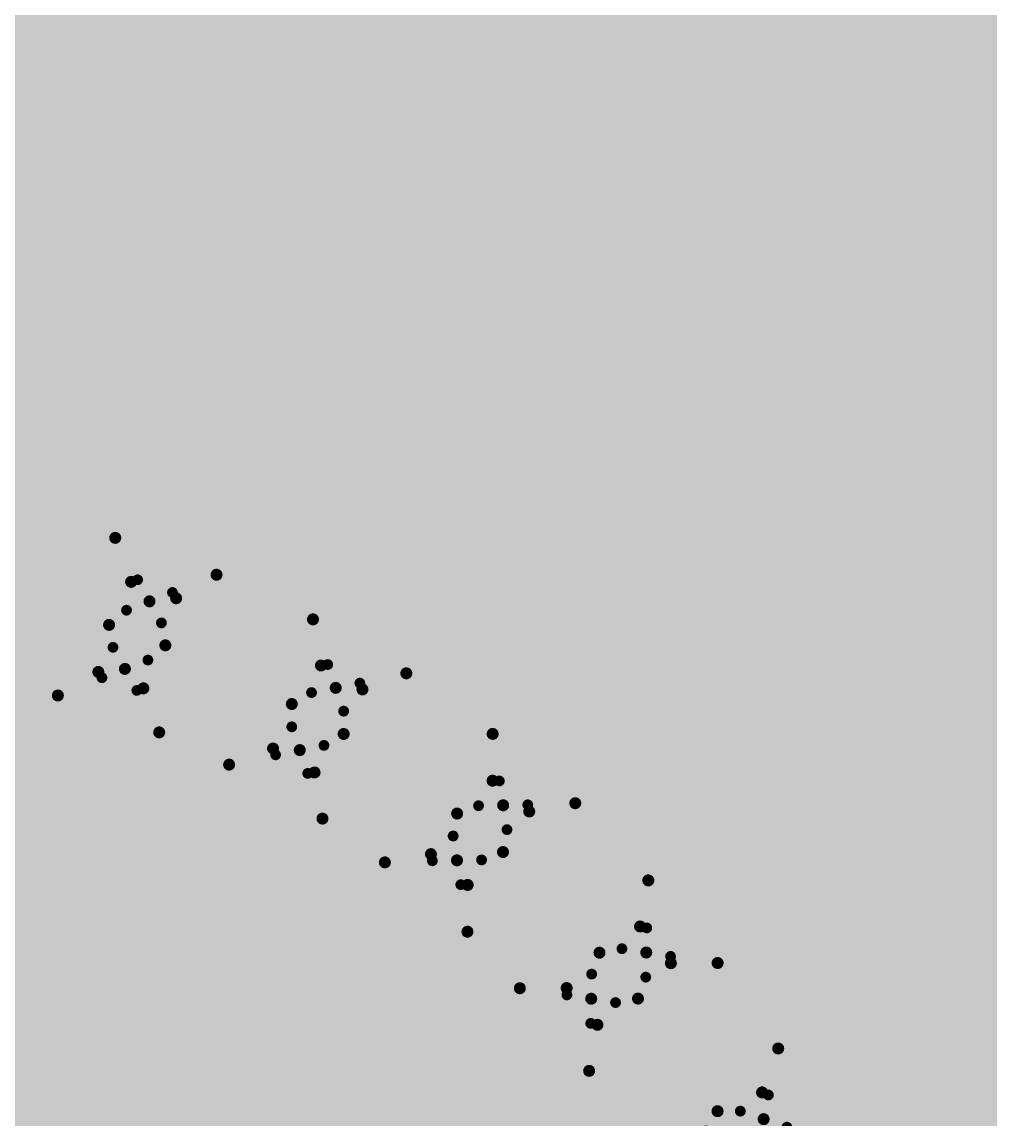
# Model space of a CAD drawing. Header units: millimetres. Extents: x 169 to 355, y 129 to 253.
# Drawn here: x 313.909 to 317.95, y 159.68 to 164.259 of the extents above; entities that cross this region are included whole.
import ezdxf

# ---------------------------------------------------------------- set-up
doc = ezdxf.new("R2010")
doc.units = ezdxf.units.MM
for name, color, linetype in [('BottomLayer', 5, 'Continuous'), ('BottomOverlay', 54, 'Continuous'), ('BottomPaste', 16, 'Continuous'), ('BottomSolder', 6, 'Continuous'), ('Mechanical1', 6, 'Continuous'), ('Mechanical15', 56, 'Continuous'), ('TopOverlay', 2, 'Continuous')]:
    doc.layers.add(name, color=color, linetype=linetype)

# ---------------------------------------------------------------- blocks, each defined once
blk = doc.blocks.new('R0402_NOSILK_B_980')
at = {"layer": 'BottomLayer'}
for points in [[(-0.25, -0.3), (-0.25, 0.3), (-0.75, -0.3), (-0.75, 0.3)], [(0.75, -0.3), (0.75, 0.3), (0.25, -0.3), (0.25, 0.3)]]:
    blk.add_solid(points, dxfattribs=at)
at = {"layer": 'BottomPaste'}
for points in [[(-0.25, -0.3), (-0.25, 0.3), (-0.75, -0.3), (-0.75, 0.3)], [(0.75, -0.3), (0.75, 0.3), (0.25, -0.3), (0.25, 0.3)]]:
    blk.add_solid(points, dxfattribs=at)
at = {"layer": 'BottomSolder'}
for points in [[(-0.1484, -0.4016), (-0.1484, 0.4016), (-0.8516, -0.4016), (-0.8516, 0.4016)], [(0.8516, -0.4016), (0.8516, 0.4016), (0.1484, -0.4016), (0.1484, 0.4016)]]:
    blk.add_solid(points, dxfattribs=at)
at = {"layer": 'Mechanical1', "const_width": 0.1}
for points in [[(-0.52, 0.2999), (-0.52, -0.3001)], [(-0.52, 0.2999), (0.5201, 0.2999)], [(0.5201, 0.2999), (0.5201, -0.3001)], [(-0.52, -0.3001), (0.5201, -0.3001)]]:
    blk.add_lwpolyline(points, dxfattribs=at)
at = {"layer": 'Mechanical1', "const_width": 0.05}
for points in [[(-0.545, 0.2999, 1), (-0.495, 0.2999, 1)], [(-0.545, 0.2999, 1), (-0.495, 0.2999, 1)], [(0.4951, 0.2999, 1), (0.5451, 0.2999, 1)], [(0.4951, 0.2999, 1), (0.5451, 0.2999, 1)], [(-0.545, -0.3001, 1), (-0.495, -0.3001, 1)], [(-0.545, -0.3001, 1), (-0.495, -0.3001, 1)], [(0.4951, -0.3001, 1), (0.5451, -0.3001, 1)], [(0.4951, -0.3001, 1), (0.5451, -0.3001, 1)]]:
    blk.add_lwpolyline(points, format="xyb", close=True, dxfattribs=at)
at = {"layer": 'Mechanical15', "const_width": 0.1}
for points in [[(-0.975, 0.525), (-0.975, -0.525)], [(-0.975, 0.525), (0.975, 0.525)], [(0.975, 0.525), (0.975, -0.525)], [(0, 0.125), (0, -0.125)], [(-0.125, 0), (0.125, 0)], [(-0.975, -0.525), (0.975, -0.525)]]:
    blk.add_lwpolyline(points, dxfattribs=at)
at = {"layer": 'Mechanical15', "const_width": 0.05}
for points in [[(-1, 0.525, 1), (-0.95, 0.525, 1)], [(-1, 0.525, 1), (-0.95, 0.525, 1)], [(0.95, 0.525, 1), (1, 0.525, 1)], [(0.95, 0.525, 1), (1, 0.525, 1)], [(-0.025, 0.125, 1), (0.025, 0.125, 1)], [(-0.15, 0, 1), (-0.1, 0, 1)], [(0.1, 0, 1), (0.15, 0, 1)], [(-0.025, -0.125, 1), (0.025, -0.125, 1)], [(-1, -0.525, 1), (-0.95, -0.525, 1)], [(-1, -0.525, 1), (-0.95, -0.525, 1)], [(0.95, -0.525, 1), (1, -0.525, 1)], [(0.95, -0.525, 1), (1, -0.525, 1)]]:
    blk.add_lwpolyline(points, format="xyb", close=True, dxfattribs=at)
blk = doc.blocks.new('R0402_NOSILK_B_988')
at = {"layer": 'BottomLayer'}
for points in [[(-0.25, -0.3), (-0.25, 0.3), (-0.75, -0.3), (-0.75, 0.3)], [(0.75, -0.3), (0.75, 0.3), (0.25, -0.3), (0.25, 0.3)]]:
    blk.add_solid(points, dxfattribs=at)
at = {"layer": 'BottomPaste'}
for points in [[(-0.25, -0.3), (-0.25, 0.3), (-0.75, -0.3), (-0.75, 0.3)], [(0.75, -0.3), (0.75, 0.3), (0.25, -0.3), (0.25, 0.3)]]:
    blk.add_solid(points, dxfattribs=at)
at = {"layer": 'BottomSolder'}
for points in [[(-0.1484, -0.4016), (-0.1484, 0.4016), (-0.8516, -0.4016), (-0.8516, 0.4016)], [(0.8516, -0.4016), (0.8516, 0.4016), (0.1484, -0.4016), (0.1484, 0.4016)]]:
    blk.add_solid(points, dxfattribs=at)
at = {"layer": 'Mechanical1', "const_width": 0.1}
for points in [[(-0.52, 0.2999), (-0.52, -0.3001)], [(-0.52, 0.2999), (0.5201, 0.2999)], [(0.5201, 0.2999), (0.5201, -0.3001)], [(-0.52, -0.3001), (0.5201, -0.3001)]]:
    blk.add_lwpolyline(points, dxfattribs=at)
at = {"layer": 'Mechanical1', "const_width": 0.05}
for points in [[(-0.545, 0.2999, 1), (-0.495, 0.2999, 1)], [(-0.545, 0.2999, 1), (-0.495, 0.2999, 1)], [(0.4951, 0.2999, 1), (0.5451, 0.2999, 1)], [(0.4951, 0.2999, 1), (0.5451, 0.2999, 1)], [(-0.545, -0.3001, 1), (-0.495, -0.3001, 1)], [(-0.545, -0.3001, 1), (-0.495, -0.3001, 1)], [(0.4951, -0.3001, 1), (0.5451, -0.3001, 1)], [(0.4951, -0.3001, 1), (0.5451, -0.3001, 1)]]:
    blk.add_lwpolyline(points, format="xyb", close=True, dxfattribs=at)
at = {"layer": 'Mechanical15', "const_width": 0.1}
for points in [[(-0.975, 0.525), (-0.975, -0.525)], [(-0.975, 0.525), (0.975, 0.525)], [(0.975, 0.525), (0.975, -0.525)], [(0, 0.125), (0, -0.125)], [(-0.125, 0), (0.125, 0)], [(-0.975, -0.525), (0.975, -0.525)]]:
    blk.add_lwpolyline(points, dxfattribs=at)
at = {"layer": 'Mechanical15', "const_width": 0.05}
for points in [[(-1, 0.525, 1), (-0.95, 0.525, 1)], [(-1, 0.525, 1), (-0.95, 0.525, 1)], [(0.95, 0.525, 1), (1, 0.525, 1)], [(0.95, 0.525, 1), (1, 0.525, 1)], [(-0.025, 0.125, 1), (0.025, 0.125, 1)], [(-0.15, 0, 1), (-0.1, 0, 1)], [(0.1, 0, 1), (0.15, 0, 1)], [(-0.025, -0.125, 1), (0.025, -0.125, 1)], [(-1, -0.525, 1), (-0.95, -0.525, 1)], [(-1, -0.525, 1), (-0.95, -0.525, 1)], [(0.95, -0.525, 1), (1, -0.525, 1)], [(0.95, -0.525, 1), (1, -0.525, 1)]]:
    blk.add_lwpolyline(points, format="xyb", close=True, dxfattribs=at)
blk = doc.blocks.new('R0201________B_1007')
at = {"layer": 'BottomLayer'}
for points in [[(-0.075, -0.15), (-0.075, 0.15), (-0.375, -0.15), (-0.375, 0.15)], [(0.375, -0.15), (0.375, 0.15), (0.075, -0.15), (0.075, 0.15)]]:
    blk.add_solid(points, dxfattribs=at)
at = {"layer": 'BottomPaste'}
for points in [[(-0.075, -0.15), (-0.075, 0.15), (-0.375, -0.15), (-0.375, 0.15)], [(0.375, -0.15), (0.375, 0.15), (0.075, -0.15), (0.075, 0.15)]]:
    blk.add_solid(points, dxfattribs=at)
at = {"layer": 'BottomSolder'}
for points in [[(0.0266, -0.2516), (0.0266, 0.2516), (-0.4766, -0.2516), (-0.4766, 0.2516)], [(0.4766, -0.2516), (0.4766, 0.2516), (-0.0266, -0.2516), (-0.0266, 0.2516)]]:
    blk.add_solid(points, dxfattribs=at)
at = {"layer": 'Mechanical1', "const_width": 0.1}
for points in [[(-0.2999, 0.1499), (-0.2999, -0.15)], [(-0.2999, 0.1499), (0.3001, 0.1499)], [(0.3001, 0.1499), (0.3001, -0.15)], [(-0.2999, -0.15), (0.3001, -0.15)]]:
    blk.add_lwpolyline(points, dxfattribs=at)
at = {"layer": 'Mechanical1', "const_width": 0.05}
for points in [[(-0.3249, 0.1499, 1), (-0.2749, 0.1499, 1)], [(-0.3249, 0.1499, 1), (-0.2749, 0.1499, 1)], [(0.2751, 0.1499, 1), (0.3251, 0.1499, 1)], [(0.2751, 0.1499, 1), (0.3251, 0.1499, 1)], [(-0.3249, -0.15, 1), (-0.2749, -0.15, 1)], [(-0.3249, -0.15, 1), (-0.2749, -0.15, 1)], [(0.2751, -0.15, 1), (0.3251, -0.15, 1)], [(0.2751, -0.15, 1), (0.3251, -0.15, 1)]]:
    blk.add_lwpolyline(points, format="xyb", close=True, dxfattribs=at)
at = {"layer": 'Mechanical15', "const_width": 0.1}
for points in [[(-0.625, 0.4), (-0.625, -0.4)], [(-0.625, 0.4), (0.625, 0.4)], [(0.625, 0.4), (0.625, -0.4)], [(0, 0.15), (0, -0.15)], [(-0.15, 0), (0.15, 0)], [(-0.625, -0.4), (0.625, -0.4)]]:
    blk.add_lwpolyline(points, dxfattribs=at)
at = {"layer": 'Mechanical15', "const_width": 0.05}
for points in [[(-0.65, 0.4, 1), (-0.6, 0.4, 1)], [(-0.65, 0.4, 1), (-0.6, 0.4, 1)], [(0.6, 0.4, 1), (0.65, 0.4, 1)], [(0.6, 0.4, 1), (0.65, 0.4, 1)], [(-0.025, 0.15, 1), (0.025, 0.15, 1)], [(-0.175, 0, 1), (-0.125, 0, 1)], [(0.125, 0, 1), (0.175, 0, 1)], [(-0.025, -0.15, 1), (0.025, -0.15, 1)], [(-0.65, -0.4, 1), (-0.6, -0.4, 1)], [(-0.65, -0.4, 1), (-0.6, -0.4, 1)], [(0.6, -0.4, 1), (0.65, -0.4, 1)], [(0.6, -0.4, 1), (0.65, -0.4, 1)]]:
    blk.add_lwpolyline(points, format="xyb", close=True, dxfattribs=at)
blk = doc.blocks.new('R0201________B_1008')
at = {"layer": 'BottomLayer'}
for points in [[(-0.075, -0.15), (-0.075, 0.15), (-0.375, -0.15), (-0.375, 0.15)], [(0.375, -0.15), (0.375, 0.15), (0.075, -0.15), (0.075, 0.15)]]:
    blk.add_solid(points, dxfattribs=at)
at = {"layer": 'BottomPaste'}
for points in [[(-0.075, -0.15), (-0.075, 0.15), (-0.375, -0.15), (-0.375, 0.15)], [(0.375, -0.15), (0.375, 0.15), (0.075, -0.15), (0.075, 0.15)]]:
    blk.add_solid(points, dxfattribs=at)
at = {"layer": 'BottomSolder'}
for points in [[(0.0266, -0.2516), (0.0266, 0.2516), (-0.4766, -0.2516), (-0.4766, 0.2516)], [(0.4766, -0.2516), (0.4766, 0.2516), (-0.0266, -0.2516), (-0.0266, 0.2516)]]:
    blk.add_solid(points, dxfattribs=at)
at = {"layer": 'Mechanical1', "const_width": 0.1}
for points in [[(-0.2999, 0.1499), (-0.2999, -0.15)], [(-0.2999, 0.1499), (0.3001, 0.1499)], [(0.3001, 0.1499), (0.3001, -0.15)], [(-0.2999, -0.15), (0.3001, -0.15)]]:
    blk.add_lwpolyline(points, dxfattribs=at)
at = {"layer": 'Mechanical1', "const_width": 0.05}
for points in [[(-0.3249, 0.1499, 1), (-0.2749, 0.1499, 1)], [(-0.3249, 0.1499, 1), (-0.2749, 0.1499, 1)], [(0.2751, 0.1499, 1), (0.3251, 0.1499, 1)], [(0.2751, 0.1499, 1), (0.3251, 0.1499, 1)], [(-0.3249, -0.15, 1), (-0.2749, -0.15, 1)], [(-0.3249, -0.15, 1), (-0.2749, -0.15, 1)], [(0.2751, -0.15, 1), (0.3251, -0.15, 1)], [(0.2751, -0.15, 1), (0.3251, -0.15, 1)]]:
    blk.add_lwpolyline(points, format="xyb", close=True, dxfattribs=at)
at = {"layer": 'Mechanical15', "const_width": 0.1}
for points in [[(-0.625, 0.4), (-0.625, -0.4)], [(-0.625, 0.4), (0.625, 0.4)], [(0.625, 0.4), (0.625, -0.4)], [(0, 0.15), (0, -0.15)], [(-0.15, 0), (0.15, 0)], [(-0.625, -0.4), (0.625, -0.4)]]:
    blk.add_lwpolyline(points, dxfattribs=at)
at = {"layer": 'Mechanical15', "const_width": 0.05}
for points in [[(-0.65, 0.4, 1), (-0.6, 0.4, 1)], [(-0.65, 0.4, 1), (-0.6, 0.4, 1)], [(0.6, 0.4, 1), (0.65, 0.4, 1)], [(0.6, 0.4, 1), (0.65, 0.4, 1)], [(-0.025, 0.15, 1), (0.025, 0.15, 1)], [(-0.175, 0, 1), (-0.125, 0, 1)], [(0.125, 0, 1), (0.175, 0, 1)], [(-0.025, -0.15, 1), (0.025, -0.15, 1)], [(-0.65, -0.4, 1), (-0.6, -0.4, 1)], [(-0.65, -0.4, 1), (-0.6, -0.4, 1)], [(0.6, -0.4, 1), (0.65, -0.4, 1)], [(0.6, -0.4, 1), (0.65, -0.4, 1)]]:
    blk.add_lwpolyline(points, format="xyb", close=True, dxfattribs=at)
blk = doc.blocks.new('R0201________B_1009')
at = {"layer": 'BottomLayer'}
for points in [[(-0.075, -0.15), (-0.075, 0.15), (-0.375, -0.15), (-0.375, 0.15)], [(0.375, -0.15), (0.375, 0.15), (0.075, -0.15), (0.075, 0.15)]]:
    blk.add_solid(points, dxfattribs=at)
at = {"layer": 'BottomPaste'}
for points in [[(-0.075, -0.15), (-0.075, 0.15), (-0.375, -0.15), (-0.375, 0.15)], [(0.375, -0.15), (0.375, 0.15), (0.075, -0.15), (0.075, 0.15)]]:
    blk.add_solid(points, dxfattribs=at)
at = {"layer": 'BottomSolder'}
for points in [[(0.0266, -0.2516), (0.0266, 0.2516), (-0.4766, -0.2516), (-0.4766, 0.2516)], [(0.4766, -0.2516), (0.4766, 0.2516), (-0.0266, -0.2516), (-0.0266, 0.2516)]]:
    blk.add_solid(points, dxfattribs=at)
at = {"layer": 'Mechanical1', "const_width": 0.1}
for points in [[(-0.2999, 0.1499), (-0.2999, -0.15)], [(-0.2999, 0.1499), (0.3001, 0.1499)], [(0.3001, 0.1499), (0.3001, -0.15)], [(-0.2999, -0.15), (0.3001, -0.15)]]:
    blk.add_lwpolyline(points, dxfattribs=at)
at = {"layer": 'Mechanical1', "const_width": 0.05}
for points in [[(-0.3249, 0.1499, 1), (-0.2749, 0.1499, 1)], [(-0.3249, 0.1499, 1), (-0.2749, 0.1499, 1)], [(0.2751, 0.1499, 1), (0.3251, 0.1499, 1)], [(0.2751, 0.1499, 1), (0.3251, 0.1499, 1)], [(-0.3249, -0.15, 1), (-0.2749, -0.15, 1)], [(-0.3249, -0.15, 1), (-0.2749, -0.15, 1)], [(0.2751, -0.15, 1), (0.3251, -0.15, 1)], [(0.2751, -0.15, 1), (0.3251, -0.15, 1)]]:
    blk.add_lwpolyline(points, format="xyb", close=True, dxfattribs=at)
at = {"layer": 'Mechanical15', "const_width": 0.1}
for points in [[(-0.625, 0.4), (-0.625, -0.4)], [(-0.625, 0.4), (0.625, 0.4)], [(0.625, 0.4), (0.625, -0.4)], [(0, 0.15), (0, -0.15)], [(-0.15, 0), (0.15, 0)], [(-0.625, -0.4), (0.625, -0.4)]]:
    blk.add_lwpolyline(points, dxfattribs=at)
at = {"layer": 'Mechanical15', "const_width": 0.05}
for points in [[(-0.65, 0.4, 1), (-0.6, 0.4, 1)], [(-0.65, 0.4, 1), (-0.6, 0.4, 1)], [(0.6, 0.4, 1), (0.65, 0.4, 1)], [(0.6, 0.4, 1), (0.65, 0.4, 1)], [(-0.025, 0.15, 1), (0.025, 0.15, 1)], [(-0.175, 0, 1), (-0.125, 0, 1)], [(0.125, 0, 1), (0.175, 0, 1)], [(-0.025, -0.15, 1), (0.025, -0.15, 1)], [(-0.65, -0.4, 1), (-0.6, -0.4, 1)], [(-0.65, -0.4, 1), (-0.6, -0.4, 1)], [(0.6, -0.4, 1), (0.65, -0.4, 1)], [(0.6, -0.4, 1), (0.65, -0.4, 1)]]:
    blk.add_lwpolyline(points, format="xyb", close=True, dxfattribs=at)
blk = doc.blocks.new('R0201________B_1016')
at = {"layer": 'BottomLayer'}
for points in [[(-0.075, -0.15), (-0.075, 0.15), (-0.375, -0.15), (-0.375, 0.15)], [(0.375, -0.15), (0.375, 0.15), (0.075, -0.15), (0.075, 0.15)]]:
    blk.add_solid(points, dxfattribs=at)
at = {"layer": 'BottomPaste'}
for points in [[(-0.075, -0.15), (-0.075, 0.15), (-0.375, -0.15), (-0.375, 0.15)], [(0.375, -0.15), (0.375, 0.15), (0.075, -0.15), (0.075, 0.15)]]:
    blk.add_solid(points, dxfattribs=at)
at = {"layer": 'BottomSolder'}
for points in [[(0.0266, -0.2516), (0.0266, 0.2516), (-0.4766, -0.2516), (-0.4766, 0.2516)], [(0.4766, -0.2516), (0.4766, 0.2516), (-0.0266, -0.2516), (-0.0266, 0.2516)]]:
    blk.add_solid(points, dxfattribs=at)
at = {"layer": 'Mechanical1', "const_width": 0.1}
for points in [[(-0.2999, 0.1499), (-0.2999, -0.15)], [(-0.2999, 0.1499), (0.3001, 0.1499)], [(0.3001, 0.1499), (0.3001, -0.15)], [(-0.2999, -0.15), (0.3001, -0.15)]]:
    blk.add_lwpolyline(points, dxfattribs=at)
at = {"layer": 'Mechanical1', "const_width": 0.05}
for points in [[(-0.3249, 0.1499, 1), (-0.2749, 0.1499, 1)], [(-0.3249, 0.1499, 1), (-0.2749, 0.1499, 1)], [(0.2751, 0.1499, 1), (0.3251, 0.1499, 1)], [(0.2751, 0.1499, 1), (0.3251, 0.1499, 1)], [(-0.3249, -0.15, 1), (-0.2749, -0.15, 1)], [(-0.3249, -0.15, 1), (-0.2749, -0.15, 1)], [(0.2751, -0.15, 1), (0.3251, -0.15, 1)], [(0.2751, -0.15, 1), (0.3251, -0.15, 1)]]:
    blk.add_lwpolyline(points, format="xyb", close=True, dxfattribs=at)
at = {"layer": 'Mechanical15', "const_width": 0.1}
for points in [[(-0.625, 0.4), (-0.625, -0.4)], [(-0.625, 0.4), (0.625, 0.4)], [(0.625, 0.4), (0.625, -0.4)], [(0, 0.15), (0, -0.15)], [(-0.15, 0), (0.15, 0)], [(-0.625, -0.4), (0.625, -0.4)]]:
    blk.add_lwpolyline(points, dxfattribs=at)
at = {"layer": 'Mechanical15', "const_width": 0.05}
for points in [[(-0.65, 0.4, 1), (-0.6, 0.4, 1)], [(-0.65, 0.4, 1), (-0.6, 0.4, 1)], [(0.6, 0.4, 1), (0.65, 0.4, 1)], [(0.6, 0.4, 1), (0.65, 0.4, 1)], [(-0.025, 0.15, 1), (0.025, 0.15, 1)], [(-0.175, 0, 1), (-0.125, 0, 1)], [(0.125, 0, 1), (0.175, 0, 1)], [(-0.025, -0.15, 1), (0.025, -0.15, 1)], [(-0.65, -0.4, 1), (-0.6, -0.4, 1)], [(-0.65, -0.4, 1), (-0.6, -0.4, 1)], [(0.6, -0.4, 1), (0.65, -0.4, 1)], [(0.6, -0.4, 1), (0.65, -0.4, 1)]]:
    blk.add_lwpolyline(points, format="xyb", close=True, dxfattribs=at)
blk = doc.blocks.new('R0201________B_1031')
at = {"layer": 'BottomLayer'}
for points in [[(-0.075, -0.15), (-0.075, 0.15), (-0.375, -0.15), (-0.375, 0.15)], [(0.375, -0.15), (0.375, 0.15), (0.075, -0.15), (0.075, 0.15)]]:
    blk.add_solid(points, dxfattribs=at)
at = {"layer": 'BottomPaste'}
for points in [[(-0.075, -0.15), (-0.075, 0.15), (-0.375, -0.15), (-0.375, 0.15)], [(0.375, -0.15), (0.375, 0.15), (0.075, -0.15), (0.075, 0.15)]]:
    blk.add_solid(points, dxfattribs=at)
at = {"layer": 'BottomSolder'}
for points in [[(0.0266, -0.2516), (0.0266, 0.2516), (-0.4766, -0.2516), (-0.4766, 0.2516)], [(0.4766, -0.2516), (0.4766, 0.2516), (-0.0266, -0.2516), (-0.0266, 0.2516)]]:
    blk.add_solid(points, dxfattribs=at)
at = {"layer": 'Mechanical1', "const_width": 0.1}
for points in [[(-0.2999, 0.1499), (-0.2999, -0.15)], [(-0.2999, 0.1499), (0.3001, 0.1499)], [(0.3001, 0.1499), (0.3001, -0.15)], [(-0.2999, -0.15), (0.3001, -0.15)]]:
    blk.add_lwpolyline(points, dxfattribs=at)
at = {"layer": 'Mechanical1', "const_width": 0.05}
for points in [[(-0.3249, 0.1499, 1), (-0.2749, 0.1499, 1)], [(-0.3249, 0.1499, 1), (-0.2749, 0.1499, 1)], [(0.2751, 0.1499, 1), (0.3251, 0.1499, 1)], [(0.2751, 0.1499, 1), (0.3251, 0.1499, 1)], [(-0.3249, -0.15, 1), (-0.2749, -0.15, 1)], [(-0.3249, -0.15, 1), (-0.2749, -0.15, 1)], [(0.2751, -0.15, 1), (0.3251, -0.15, 1)], [(0.2751, -0.15, 1), (0.3251, -0.15, 1)]]:
    blk.add_lwpolyline(points, format="xyb", close=True, dxfattribs=at)
at = {"layer": 'Mechanical15', "const_width": 0.1}
for points in [[(-0.625, 0.4), (-0.625, -0.4)], [(-0.625, 0.4), (0.625, 0.4)], [(0.625, 0.4), (0.625, -0.4)], [(0, 0.15), (0, -0.15)], [(-0.15, 0), (0.15, 0)], [(-0.625, -0.4), (0.625, -0.4)]]:
    blk.add_lwpolyline(points, dxfattribs=at)
at = {"layer": 'Mechanical15', "const_width": 0.05}
for points in [[(-0.65, 0.4, 1), (-0.6, 0.4, 1)], [(-0.65, 0.4, 1), (-0.6, 0.4, 1)], [(0.6, 0.4, 1), (0.65, 0.4, 1)], [(0.6, 0.4, 1), (0.65, 0.4, 1)], [(-0.025, 0.15, 1), (0.025, 0.15, 1)], [(-0.175, 0, 1), (-0.125, 0, 1)], [(0.125, 0, 1), (0.175, 0, 1)], [(-0.025, -0.15, 1), (0.025, -0.15, 1)], [(-0.65, -0.4, 1), (-0.6, -0.4, 1)], [(-0.65, -0.4, 1), (-0.6, -0.4, 1)], [(0.6, -0.4, 1), (0.65, -0.4, 1)], [(0.6, -0.4, 1), (0.65, -0.4, 1)]]:
    blk.add_lwpolyline(points, format="xyb", close=True, dxfattribs=at)
blk = doc.blocks.new('R0201________B_1033')
at = {"layer": 'BottomLayer'}
for points in [[(-0.075, -0.15), (-0.075, 0.15), (-0.375, -0.15), (-0.375, 0.15)], [(0.375, -0.15), (0.375, 0.15), (0.075, -0.15), (0.075, 0.15)]]:
    blk.add_solid(points, dxfattribs=at)
at = {"layer": 'BottomPaste'}
for points in [[(-0.075, -0.15), (-0.075, 0.15), (-0.375, -0.15), (-0.375, 0.15)], [(0.375, -0.15), (0.375, 0.15), (0.075, -0.15), (0.075, 0.15)]]:
    blk.add_solid(points, dxfattribs=at)
at = {"layer": 'BottomSolder'}
for points in [[(0.0266, -0.2516), (0.0266, 0.2516), (-0.4766, -0.2516), (-0.4766, 0.2516)], [(0.4766, -0.2516), (0.4766, 0.2516), (-0.0266, -0.2516), (-0.0266, 0.2516)]]:
    blk.add_solid(points, dxfattribs=at)
at = {"layer": 'Mechanical1', "const_width": 0.1}
for points in [[(-0.2999, 0.1499), (-0.2999, -0.15)], [(-0.2999, 0.1499), (0.3001, 0.1499)], [(0.3001, 0.1499), (0.3001, -0.15)], [(-0.2999, -0.15), (0.3001, -0.15)]]:
    blk.add_lwpolyline(points, dxfattribs=at)
at = {"layer": 'Mechanical1', "const_width": 0.05}
for points in [[(-0.3249, 0.1499, 1), (-0.2749, 0.1499, 1)], [(-0.3249, 0.1499, 1), (-0.2749, 0.1499, 1)], [(0.2751, 0.1499, 1), (0.3251, 0.1499, 1)], [(0.2751, 0.1499, 1), (0.3251, 0.1499, 1)], [(-0.3249, -0.15, 1), (-0.2749, -0.15, 1)], [(-0.3249, -0.15, 1), (-0.2749, -0.15, 1)], [(0.2751, -0.15, 1), (0.3251, -0.15, 1)], [(0.2751, -0.15, 1), (0.3251, -0.15, 1)]]:
    blk.add_lwpolyline(points, format="xyb", close=True, dxfattribs=at)
at = {"layer": 'Mechanical15', "const_width": 0.1}
for points in [[(-0.625, 0.4), (-0.625, -0.4)], [(-0.625, 0.4), (0.625, 0.4)], [(0.625, 0.4), (0.625, -0.4)], [(0, 0.15), (0, -0.15)], [(-0.15, 0), (0.15, 0)], [(-0.625, -0.4), (0.625, -0.4)]]:
    blk.add_lwpolyline(points, dxfattribs=at)
at = {"layer": 'Mechanical15', "const_width": 0.05}
for points in [[(-0.65, 0.4, 1), (-0.6, 0.4, 1)], [(-0.65, 0.4, 1), (-0.6, 0.4, 1)], [(0.6, 0.4, 1), (0.65, 0.4, 1)], [(0.6, 0.4, 1), (0.65, 0.4, 1)], [(-0.025, 0.15, 1), (0.025, 0.15, 1)], [(-0.175, 0, 1), (-0.125, 0, 1)], [(0.125, 0, 1), (0.175, 0, 1)], [(-0.025, -0.15, 1), (0.025, -0.15, 1)], [(-0.65, -0.4, 1), (-0.6, -0.4, 1)], [(-0.65, -0.4, 1), (-0.6, -0.4, 1)], [(0.6, -0.4, 1), (0.65, -0.4, 1)], [(0.6, -0.4, 1), (0.65, -0.4, 1)]]:
    blk.add_lwpolyline(points, format="xyb", close=True, dxfattribs=at)
blk = doc.blocks.new('R01005_B_1062')
at = {"layer": 'BottomLayer', "const_width": 0.0225}
for points in [[(-0.2287, 0.0775, 1), (-0.2063, 0.0775, 1)], [(-0.0937, 0.0775, 1), (-0.0712, 0.0775, 1)], [(0.0712, 0.0775, 1), (0.0937, 0.0775, 1)], [(0.2063, 0.0775, 1), (0.2287, 0.0775, 1)], [(-0.2287, -0.0775, 1), (-0.2063, -0.0775, 1)], [(-0.0937, -0.0775, 1), (-0.0712, -0.0775, 1)], [(0.0712, -0.0775, 1), (0.0937, -0.0775, 1)], [(0.2063, -0.0775, 1), (0.2287, -0.0775, 1)]]:
    blk.add_lwpolyline(points, format="xyb", close=True, dxfattribs=at)
at = {"layer": 'BottomLayer'}
for points in [[(-0.0825, -0.1), (-0.0825, 0.1), (-0.2175, -0.1), (-0.2175, 0.1)], [(0.2175, -0.1), (0.2175, 0.1), (0.0825, -0.1), (0.0825, 0.1)], [(-0.06, -0.0775), (-0.06, 0.0775), (-0.24, -0.0775), (-0.24, 0.0775)], [(0.24, -0.0775), (0.24, 0.0775), (0.06, -0.0775), (0.06, 0.0775)]]:
    blk.add_solid(points, dxfattribs=at)
at = {"layer": 'BottomPaste', "const_width": 0.0225}
for points in [[(-0.2287, 0.0775, 1), (-0.2063, 0.0775, 1)], [(-0.0937, 0.0775, 1), (-0.0712, 0.0775, 1)], [(0.0712, 0.0775, 1), (0.0937, 0.0775, 1)], [(0.2063, 0.0775, 1), (0.2287, 0.0775, 1)], [(-0.2287, -0.0775, 1), (-0.2063, -0.0775, 1)], [(-0.0937, -0.0775, 1), (-0.0712, -0.0775, 1)], [(0.0712, -0.0775, 1), (0.0937, -0.0775, 1)], [(0.2063, -0.0775, 1), (0.2287, -0.0775, 1)]]:
    blk.add_lwpolyline(points, format="xyb", close=True, dxfattribs=at)
at = {"layer": 'BottomPaste'}
for points in [[(-0.0825, -0.1), (-0.0825, 0.1), (-0.2175, -0.1), (-0.2175, 0.1)], [(0.2175, -0.1), (0.2175, 0.1), (0.0825, -0.1), (0.0825, 0.1)], [(-0.06, -0.0775), (-0.06, 0.0775), (-0.24, -0.0775), (-0.24, 0.0775)], [(0.24, -0.0775), (0.24, 0.0775), (0.06, -0.0775), (0.06, 0.0775)]]:
    blk.add_solid(points, dxfattribs=at)
at = {"layer": 'BottomSolder', "const_width": 0.1241}
for points in [[(-0.2795, 0.0775, 1), (-0.1555, 0.0775, 1)], [(-0.1445, 0.0775, 1), (-0.0204, 0.0775, 1)], [(0.0204, 0.0775, 1), (0.1445, 0.0775, 1)], [(0.1555, 0.0775, 1), (0.2795, 0.0775, 1)], [(-0.2795, -0.0775, 1), (-0.1555, -0.0775, 1)], [(-0.1445, -0.0775, 1), (-0.0204, -0.0775, 1)], [(0.0204, -0.0775, 1), (0.1445, -0.0775, 1)], [(0.1555, -0.0775, 1), (0.2795, -0.0775, 1)]]:
    blk.add_lwpolyline(points, format="xyb", close=True, dxfattribs=at)
at = {"layer": 'BottomSolder'}
for points in [[(-0.0825, -0.2016), (-0.0825, 0.2016), (-0.2175, -0.2016), (-0.2175, 0.2016)], [(0.2175, -0.2016), (0.2175, 0.2016), (0.0825, -0.2016), (0.0825, 0.2016)], [(0.0416, -0.0775), (0.0416, 0.0775), (-0.3416, -0.0775), (-0.3416, 0.0775)], [(0.3416, -0.0775), (0.3416, 0.0775), (-0.0416, -0.0775), (-0.0416, 0.0775)]]:
    blk.add_solid(points, dxfattribs=at)
at = {"layer": 'Mechanical1', "const_width": 0.05}
for points in [[(-0.1999, 0.0999), (-0.1999, -0.1001)], [(-0.1999, 0.0999), (0.2001, 0.0999)], [(0.2001, 0.0999), (0.2001, -0.1001)], [(-0.1999, -0.1001), (0.2001, -0.1001)]]:
    blk.add_lwpolyline(points, dxfattribs=at)
at = {"layer": 'Mechanical1', "const_width": 0.025}
for points in [[(-0.2124, 0.0999, 1), (-0.1874, 0.0999, 1)], [(-0.2124, 0.0999, 1), (-0.1874, 0.0999, 1)], [(0.1876, 0.0999, 1), (0.2126, 0.0999, 1)], [(0.1876, 0.0999, 1), (0.2126, 0.0999, 1)], [(-0.2124, -0.1001, 1), (-0.1874, -0.1001, 1)], [(-0.2124, -0.1001, 1), (-0.1874, -0.1001, 1)], [(0.1876, -0.1001, 1), (0.2126, -0.1001, 1)], [(0.1876, -0.1001, 1), (0.2126, -0.1001, 1)]]:
    blk.add_lwpolyline(points, format="xyb", close=True, dxfattribs=at)
at = {"layer": 'Mechanical15', "const_width": 0.05}
for points in [[(-0.35, 0.225), (-0.35, -0.225)], [(-0.35, 0.225), (0.35, 0.225)], [(0.35, 0.225), (0.35, -0.225)], [(0, 0.125), (0, -0.125)], [(-0.15, 0), (0.15, 0)], [(-0.35, -0.225), (0.35, -0.225)]]:
    blk.add_lwpolyline(points, dxfattribs=at)
at = {"layer": 'Mechanical15', "const_width": 0.025}
for points in [[(-0.3625, 0.225, 1), (-0.3375, 0.225, 1)], [(-0.3625, 0.225, 1), (-0.3375, 0.225, 1)], [(0.3375, 0.225, 1), (0.3625, 0.225, 1)], [(0.3375, 0.225, 1), (0.3625, 0.225, 1)], [(-0.0125, 0.125, 1), (0.0125, 0.125, 1)], [(-0.1625, 0, 1), (-0.1375, 0, 1)], [(0.1375, 0, 1), (0.1625, 0, 1)], [(-0.0125, -0.125, 1), (0.0125, -0.125, 1)], [(-0.3625, -0.225, 1), (-0.3375, -0.225, 1)], [(-0.3625, -0.225, 1), (-0.3375, -0.225, 1)], [(0.3375, -0.225, 1), (0.3625, -0.225, 1)], [(0.3375, -0.225, 1), (0.3625, -0.225, 1)]]:
    blk.add_lwpolyline(points, format="xyb", close=True, dxfattribs=at)
blk = doc.blocks.new('R01005_B_1063')
at = {"layer": 'BottomLayer', "const_width": 0.0225}
for points in [[(-0.2287, 0.0775, 1), (-0.2063, 0.0775, 1)], [(-0.0937, 0.0775, 1), (-0.0712, 0.0775, 1)], [(0.0712, 0.0775, 1), (0.0937, 0.0775, 1)], [(0.2063, 0.0775, 1), (0.2287, 0.0775, 1)], [(-0.2287, -0.0775, 1), (-0.2063, -0.0775, 1)], [(-0.0937, -0.0775, 1), (-0.0712, -0.0775, 1)], [(0.0712, -0.0775, 1), (0.0937, -0.0775, 1)], [(0.2063, -0.0775, 1), (0.2287, -0.0775, 1)]]:
    blk.add_lwpolyline(points, format="xyb", close=True, dxfattribs=at)
at = {"layer": 'BottomLayer'}
for points in [[(-0.0825, -0.1), (-0.0825, 0.1), (-0.2175, -0.1), (-0.2175, 0.1)], [(0.2175, -0.1), (0.2175, 0.1), (0.0825, -0.1), (0.0825, 0.1)], [(-0.06, -0.0775), (-0.06, 0.0775), (-0.24, -0.0775), (-0.24, 0.0775)], [(0.24, -0.0775), (0.24, 0.0775), (0.06, -0.0775), (0.06, 0.0775)]]:
    blk.add_solid(points, dxfattribs=at)
at = {"layer": 'BottomPaste', "const_width": 0.0225}
for points in [[(-0.2287, 0.0775, 1), (-0.2063, 0.0775, 1)], [(-0.0937, 0.0775, 1), (-0.0712, 0.0775, 1)], [(0.0712, 0.0775, 1), (0.0937, 0.0775, 1)], [(0.2063, 0.0775, 1), (0.2287, 0.0775, 1)], [(-0.2287, -0.0775, 1), (-0.2063, -0.0775, 1)], [(-0.0937, -0.0775, 1), (-0.0712, -0.0775, 1)], [(0.0712, -0.0775, 1), (0.0937, -0.0775, 1)], [(0.2063, -0.0775, 1), (0.2287, -0.0775, 1)]]:
    blk.add_lwpolyline(points, format="xyb", close=True, dxfattribs=at)
at = {"layer": 'BottomPaste'}
for points in [[(-0.0825, -0.1), (-0.0825, 0.1), (-0.2175, -0.1), (-0.2175, 0.1)], [(0.2175, -0.1), (0.2175, 0.1), (0.0825, -0.1), (0.0825, 0.1)], [(-0.06, -0.0775), (-0.06, 0.0775), (-0.24, -0.0775), (-0.24, 0.0775)], [(0.24, -0.0775), (0.24, 0.0775), (0.06, -0.0775), (0.06, 0.0775)]]:
    blk.add_solid(points, dxfattribs=at)
at = {"layer": 'BottomSolder', "const_width": 0.1241}
for points in [[(-0.2795, 0.0775, 1), (-0.1555, 0.0775, 1)], [(-0.1445, 0.0775, 1), (-0.0204, 0.0775, 1)], [(0.0204, 0.0775, 1), (0.1445, 0.0775, 1)], [(0.1555, 0.0775, 1), (0.2795, 0.0775, 1)], [(-0.2795, -0.0775, 1), (-0.1555, -0.0775, 1)], [(-0.1445, -0.0775, 1), (-0.0204, -0.0775, 1)], [(0.0204, -0.0775, 1), (0.1445, -0.0775, 1)], [(0.1555, -0.0775, 1), (0.2795, -0.0775, 1)]]:
    blk.add_lwpolyline(points, format="xyb", close=True, dxfattribs=at)
at = {"layer": 'BottomSolder'}
for points in [[(-0.0825, -0.2016), (-0.0825, 0.2016), (-0.2175, -0.2016), (-0.2175, 0.2016)], [(0.2175, -0.2016), (0.2175, 0.2016), (0.0825, -0.2016), (0.0825, 0.2016)], [(0.0416, -0.0775), (0.0416, 0.0775), (-0.3416, -0.0775), (-0.3416, 0.0775)], [(0.3416, -0.0775), (0.3416, 0.0775), (-0.0416, -0.0775), (-0.0416, 0.0775)]]:
    blk.add_solid(points, dxfattribs=at)
at = {"layer": 'Mechanical1', "const_width": 0.05}
for points in [[(-0.1999, 0.0999), (-0.1999, -0.1001)], [(-0.1999, 0.0999), (0.2001, 0.0999)], [(0.2001, 0.0999), (0.2001, -0.1001)], [(-0.1999, -0.1001), (0.2001, -0.1001)]]:
    blk.add_lwpolyline(points, dxfattribs=at)
at = {"layer": 'Mechanical1', "const_width": 0.025}
for points in [[(-0.2124, 0.0999, 1), (-0.1874, 0.0999, 1)], [(-0.2124, 0.0999, 1), (-0.1874, 0.0999, 1)], [(0.1876, 0.0999, 1), (0.2126, 0.0999, 1)], [(0.1876, 0.0999, 1), (0.2126, 0.0999, 1)], [(-0.2124, -0.1001, 1), (-0.1874, -0.1001, 1)], [(-0.2124, -0.1001, 1), (-0.1874, -0.1001, 1)], [(0.1876, -0.1001, 1), (0.2126, -0.1001, 1)], [(0.1876, -0.1001, 1), (0.2126, -0.1001, 1)]]:
    blk.add_lwpolyline(points, format="xyb", close=True, dxfattribs=at)
at = {"layer": 'Mechanical15', "const_width": 0.05}
for points in [[(-0.35, 0.225), (-0.35, -0.225)], [(-0.35, 0.225), (0.35, 0.225)], [(0.35, 0.225), (0.35, -0.225)], [(0, 0.125), (0, -0.125)], [(-0.15, 0), (0.15, 0)], [(-0.35, -0.225), (0.35, -0.225)]]:
    blk.add_lwpolyline(points, dxfattribs=at)
at = {"layer": 'Mechanical15', "const_width": 0.025}
for points in [[(-0.3625, 0.225, 1), (-0.3375, 0.225, 1)], [(-0.3625, 0.225, 1), (-0.3375, 0.225, 1)], [(0.3375, 0.225, 1), (0.3625, 0.225, 1)], [(0.3375, 0.225, 1), (0.3625, 0.225, 1)], [(-0.0125, 0.125, 1), (0.0125, 0.125, 1)], [(-0.1625, 0, 1), (-0.1375, 0, 1)], [(0.1375, 0, 1), (0.1625, 0, 1)], [(-0.0125, -0.125, 1), (0.0125, -0.125, 1)], [(-0.3625, -0.225, 1), (-0.3375, -0.225, 1)], [(-0.3625, -0.225, 1), (-0.3375, -0.225, 1)], [(0.3375, -0.225, 1), (0.3625, -0.225, 1)], [(0.3375, -0.225, 1), (0.3625, -0.225, 1)]]:
    blk.add_lwpolyline(points, format="xyb", close=True, dxfattribs=at)
blk = doc.blocks.new('R01005_B_1069')
at = {"layer": 'BottomLayer', "const_width": 0.0225}
for points in [[(-0.2287, 0.0775, 1), (-0.2063, 0.0775, 1)], [(-0.0937, 0.0775, 1), (-0.0712, 0.0775, 1)], [(0.0712, 0.0775, 1), (0.0937, 0.0775, 1)], [(0.2063, 0.0775, 1), (0.2287, 0.0775, 1)], [(-0.2287, -0.0775, 1), (-0.2063, -0.0775, 1)], [(-0.0937, -0.0775, 1), (-0.0712, -0.0775, 1)], [(0.0712, -0.0775, 1), (0.0937, -0.0775, 1)], [(0.2063, -0.0775, 1), (0.2287, -0.0775, 1)]]:
    blk.add_lwpolyline(points, format="xyb", close=True, dxfattribs=at)
at = {"layer": 'BottomLayer'}
for points in [[(-0.0825, -0.1), (-0.0825, 0.1), (-0.2175, -0.1), (-0.2175, 0.1)], [(0.2175, -0.1), (0.2175, 0.1), (0.0825, -0.1), (0.0825, 0.1)], [(-0.06, -0.0775), (-0.06, 0.0775), (-0.24, -0.0775), (-0.24, 0.0775)], [(0.24, -0.0775), (0.24, 0.0775), (0.06, -0.0775), (0.06, 0.0775)]]:
    blk.add_solid(points, dxfattribs=at)
at = {"layer": 'BottomPaste', "const_width": 0.0225}
for points in [[(-0.2287, 0.0775, 1), (-0.2063, 0.0775, 1)], [(-0.0937, 0.0775, 1), (-0.0712, 0.0775, 1)], [(0.0712, 0.0775, 1), (0.0937, 0.0775, 1)], [(0.2063, 0.0775, 1), (0.2287, 0.0775, 1)], [(-0.2287, -0.0775, 1), (-0.2063, -0.0775, 1)], [(-0.0937, -0.0775, 1), (-0.0712, -0.0775, 1)], [(0.0712, -0.0775, 1), (0.0937, -0.0775, 1)], [(0.2063, -0.0775, 1), (0.2287, -0.0775, 1)]]:
    blk.add_lwpolyline(points, format="xyb", close=True, dxfattribs=at)
at = {"layer": 'BottomPaste'}
for points in [[(-0.0825, -0.1), (-0.0825, 0.1), (-0.2175, -0.1), (-0.2175, 0.1)], [(0.2175, -0.1), (0.2175, 0.1), (0.0825, -0.1), (0.0825, 0.1)], [(-0.06, -0.0775), (-0.06, 0.0775), (-0.24, -0.0775), (-0.24, 0.0775)], [(0.24, -0.0775), (0.24, 0.0775), (0.06, -0.0775), (0.06, 0.0775)]]:
    blk.add_solid(points, dxfattribs=at)
at = {"layer": 'BottomSolder', "const_width": 0.1241}
for points in [[(-0.2795, 0.0775, 1), (-0.1555, 0.0775, 1)], [(-0.1445, 0.0775, 1), (-0.0204, 0.0775, 1)], [(0.0204, 0.0775, 1), (0.1445, 0.0775, 1)], [(0.1555, 0.0775, 1), (0.2795, 0.0775, 1)], [(-0.2795, -0.0775, 1), (-0.1555, -0.0775, 1)], [(-0.1445, -0.0775, 1), (-0.0204, -0.0775, 1)], [(0.0204, -0.0775, 1), (0.1445, -0.0775, 1)], [(0.1555, -0.0775, 1), (0.2795, -0.0775, 1)]]:
    blk.add_lwpolyline(points, format="xyb", close=True, dxfattribs=at)
at = {"layer": 'BottomSolder'}
for points in [[(-0.0825, -0.2016), (-0.0825, 0.2016), (-0.2175, -0.2016), (-0.2175, 0.2016)], [(0.2175, -0.2016), (0.2175, 0.2016), (0.0825, -0.2016), (0.0825, 0.2016)], [(0.0416, -0.0775), (0.0416, 0.0775), (-0.3416, -0.0775), (-0.3416, 0.0775)], [(0.3416, -0.0775), (0.3416, 0.0775), (-0.0416, -0.0775), (-0.0416, 0.0775)]]:
    blk.add_solid(points, dxfattribs=at)
at = {"layer": 'Mechanical1', "const_width": 0.05}
for points in [[(-0.1999, 0.0999), (-0.1999, -0.1001)], [(-0.1999, 0.0999), (0.2001, 0.0999)], [(0.2001, 0.0999), (0.2001, -0.1001)], [(-0.1999, -0.1001), (0.2001, -0.1001)]]:
    blk.add_lwpolyline(points, dxfattribs=at)
at = {"layer": 'Mechanical1', "const_width": 0.025}
for points in [[(-0.2124, 0.0999, 1), (-0.1874, 0.0999, 1)], [(-0.2124, 0.0999, 1), (-0.1874, 0.0999, 1)], [(0.1876, 0.0999, 1), (0.2126, 0.0999, 1)], [(0.1876, 0.0999, 1), (0.2126, 0.0999, 1)], [(-0.2124, -0.1001, 1), (-0.1874, -0.1001, 1)], [(-0.2124, -0.1001, 1), (-0.1874, -0.1001, 1)], [(0.1876, -0.1001, 1), (0.2126, -0.1001, 1)], [(0.1876, -0.1001, 1), (0.2126, -0.1001, 1)]]:
    blk.add_lwpolyline(points, format="xyb", close=True, dxfattribs=at)
at = {"layer": 'Mechanical15', "const_width": 0.05}
for points in [[(-0.35, 0.225), (-0.35, -0.225)], [(-0.35, 0.225), (0.35, 0.225)], [(0.35, 0.225), (0.35, -0.225)], [(0, 0.125), (0, -0.125)], [(-0.15, 0), (0.15, 0)], [(-0.35, -0.225), (0.35, -0.225)]]:
    blk.add_lwpolyline(points, dxfattribs=at)
at = {"layer": 'Mechanical15', "const_width": 0.025}
for points in [[(-0.3625, 0.225, 1), (-0.3375, 0.225, 1)], [(-0.3625, 0.225, 1), (-0.3375, 0.225, 1)], [(0.3375, 0.225, 1), (0.3625, 0.225, 1)], [(0.3375, 0.225, 1), (0.3625, 0.225, 1)], [(-0.0125, 0.125, 1), (0.0125, 0.125, 1)], [(-0.1625, 0, 1), (-0.1375, 0, 1)], [(0.1375, 0, 1), (0.1625, 0, 1)], [(-0.0125, -0.125, 1), (0.0125, -0.125, 1)], [(-0.3625, -0.225, 1), (-0.3375, -0.225, 1)], [(-0.3625, -0.225, 1), (-0.3375, -0.225, 1)], [(0.3375, -0.225, 1), (0.3625, -0.225, 1)], [(0.3375, -0.225, 1), (0.3625, -0.225, 1)]]:
    blk.add_lwpolyline(points, format="xyb", close=True, dxfattribs=at)
blk = doc.blocks.new('R01005_B_1072')
at = {"layer": 'BottomLayer', "const_width": 0.0225}
for points in [[(-0.2287, 0.0775, 1), (-0.2063, 0.0775, 1)], [(-0.0937, 0.0775, 1), (-0.0712, 0.0775, 1)], [(0.0712, 0.0775, 1), (0.0937, 0.0775, 1)], [(0.2063, 0.0775, 1), (0.2287, 0.0775, 1)], [(-0.2287, -0.0775, 1), (-0.2063, -0.0775, 1)], [(-0.0937, -0.0775, 1), (-0.0712, -0.0775, 1)], [(0.0712, -0.0775, 1), (0.0937, -0.0775, 1)], [(0.2063, -0.0775, 1), (0.2287, -0.0775, 1)]]:
    blk.add_lwpolyline(points, format="xyb", close=True, dxfattribs=at)
at = {"layer": 'BottomLayer'}
for points in [[(-0.0825, -0.1), (-0.0825, 0.1), (-0.2175, -0.1), (-0.2175, 0.1)], [(0.2175, -0.1), (0.2175, 0.1), (0.0825, -0.1), (0.0825, 0.1)], [(-0.06, -0.0775), (-0.06, 0.0775), (-0.24, -0.0775), (-0.24, 0.0775)], [(0.24, -0.0775), (0.24, 0.0775), (0.06, -0.0775), (0.06, 0.0775)]]:
    blk.add_solid(points, dxfattribs=at)
at = {"layer": 'BottomPaste', "const_width": 0.0225}
for points in [[(-0.2287, 0.0775, 1), (-0.2063, 0.0775, 1)], [(-0.0937, 0.0775, 1), (-0.0712, 0.0775, 1)], [(0.0712, 0.0775, 1), (0.0937, 0.0775, 1)], [(0.2063, 0.0775, 1), (0.2287, 0.0775, 1)], [(-0.2287, -0.0775, 1), (-0.2063, -0.0775, 1)], [(-0.0937, -0.0775, 1), (-0.0712, -0.0775, 1)], [(0.0712, -0.0775, 1), (0.0937, -0.0775, 1)], [(0.2063, -0.0775, 1), (0.2287, -0.0775, 1)]]:
    blk.add_lwpolyline(points, format="xyb", close=True, dxfattribs=at)
at = {"layer": 'BottomPaste'}
for points in [[(-0.0825, -0.1), (-0.0825, 0.1), (-0.2175, -0.1), (-0.2175, 0.1)], [(0.2175, -0.1), (0.2175, 0.1), (0.0825, -0.1), (0.0825, 0.1)], [(-0.06, -0.0775), (-0.06, 0.0775), (-0.24, -0.0775), (-0.24, 0.0775)], [(0.24, -0.0775), (0.24, 0.0775), (0.06, -0.0775), (0.06, 0.0775)]]:
    blk.add_solid(points, dxfattribs=at)
at = {"layer": 'BottomSolder', "const_width": 0.1241}
for points in [[(-0.2795, 0.0775, 1), (-0.1555, 0.0775, 1)], [(-0.1445, 0.0775, 1), (-0.0204, 0.0775, 1)], [(0.0204, 0.0775, 1), (0.1445, 0.0775, 1)], [(0.1555, 0.0775, 1), (0.2795, 0.0775, 1)], [(-0.2795, -0.0775, 1), (-0.1555, -0.0775, 1)], [(-0.1445, -0.0775, 1), (-0.0204, -0.0775, 1)], [(0.0204, -0.0775, 1), (0.1445, -0.0775, 1)], [(0.1555, -0.0775, 1), (0.2795, -0.0775, 1)]]:
    blk.add_lwpolyline(points, format="xyb", close=True, dxfattribs=at)
at = {"layer": 'BottomSolder'}
for points in [[(-0.0825, -0.2016), (-0.0825, 0.2016), (-0.2175, -0.2016), (-0.2175, 0.2016)], [(0.2175, -0.2016), (0.2175, 0.2016), (0.0825, -0.2016), (0.0825, 0.2016)], [(0.0416, -0.0775), (0.0416, 0.0775), (-0.3416, -0.0775), (-0.3416, 0.0775)], [(0.3416, -0.0775), (0.3416, 0.0775), (-0.0416, -0.0775), (-0.0416, 0.0775)]]:
    blk.add_solid(points, dxfattribs=at)
at = {"layer": 'Mechanical1', "const_width": 0.05}
for points in [[(-0.1999, 0.0999), (-0.1999, -0.1001)], [(-0.1999, 0.0999), (0.2001, 0.0999)], [(0.2001, 0.0999), (0.2001, -0.1001)], [(-0.1999, -0.1001), (0.2001, -0.1001)]]:
    blk.add_lwpolyline(points, dxfattribs=at)
at = {"layer": 'Mechanical1', "const_width": 0.025}
for points in [[(-0.2124, 0.0999, 1), (-0.1874, 0.0999, 1)], [(-0.2124, 0.0999, 1), (-0.1874, 0.0999, 1)], [(0.1876, 0.0999, 1), (0.2126, 0.0999, 1)], [(0.1876, 0.0999, 1), (0.2126, 0.0999, 1)], [(-0.2124, -0.1001, 1), (-0.1874, -0.1001, 1)], [(-0.2124, -0.1001, 1), (-0.1874, -0.1001, 1)], [(0.1876, -0.1001, 1), (0.2126, -0.1001, 1)], [(0.1876, -0.1001, 1), (0.2126, -0.1001, 1)]]:
    blk.add_lwpolyline(points, format="xyb", close=True, dxfattribs=at)
at = {"layer": 'Mechanical15', "const_width": 0.05}
for points in [[(-0.35, 0.225), (-0.35, -0.225)], [(-0.35, 0.225), (0.35, 0.225)], [(0.35, 0.225), (0.35, -0.225)], [(0, 0.125), (0, -0.125)], [(-0.15, 0), (0.15, 0)], [(-0.35, -0.225), (0.35, -0.225)]]:
    blk.add_lwpolyline(points, dxfattribs=at)
at = {"layer": 'Mechanical15', "const_width": 0.025}
for points in [[(-0.3625, 0.225, 1), (-0.3375, 0.225, 1)], [(-0.3625, 0.225, 1), (-0.3375, 0.225, 1)], [(0.3375, 0.225, 1), (0.3625, 0.225, 1)], [(0.3375, 0.225, 1), (0.3625, 0.225, 1)], [(-0.0125, 0.125, 1), (0.0125, 0.125, 1)], [(-0.1625, 0, 1), (-0.1375, 0, 1)], [(0.1375, 0, 1), (0.1625, 0, 1)], [(-0.0125, -0.125, 1), (0.0125, -0.125, 1)], [(-0.3625, -0.225, 1), (-0.3375, -0.225, 1)], [(-0.3625, -0.225, 1), (-0.3375, -0.225, 1)], [(0.3375, -0.225, 1), (0.3625, -0.225, 1)], [(0.3375, -0.225, 1), (0.3625, -0.225, 1)]]:
    blk.add_lwpolyline(points, format="xyb", close=True, dxfattribs=at)
blk = doc.blocks.new('R01005_B_1073')
at = {"layer": 'BottomLayer', "const_width": 0.0225}
for points in [[(-0.2287, 0.0775, 1), (-0.2063, 0.0775, 1)], [(-0.0937, 0.0775, 1), (-0.0712, 0.0775, 1)], [(0.0712, 0.0775, 1), (0.0937, 0.0775, 1)], [(0.2063, 0.0775, 1), (0.2287, 0.0775, 1)], [(-0.2287, -0.0775, 1), (-0.2063, -0.0775, 1)], [(-0.0937, -0.0775, 1), (-0.0712, -0.0775, 1)], [(0.0712, -0.0775, 1), (0.0937, -0.0775, 1)], [(0.2063, -0.0775, 1), (0.2287, -0.0775, 1)]]:
    blk.add_lwpolyline(points, format="xyb", close=True, dxfattribs=at)
at = {"layer": 'BottomLayer'}
for points in [[(-0.0825, -0.1), (-0.0825, 0.1), (-0.2175, -0.1), (-0.2175, 0.1)], [(0.2175, -0.1), (0.2175, 0.1), (0.0825, -0.1), (0.0825, 0.1)], [(-0.06, -0.0775), (-0.06, 0.0775), (-0.24, -0.0775), (-0.24, 0.0775)], [(0.24, -0.0775), (0.24, 0.0775), (0.06, -0.0775), (0.06, 0.0775)]]:
    blk.add_solid(points, dxfattribs=at)
at = {"layer": 'BottomPaste', "const_width": 0.0225}
for points in [[(-0.2287, 0.0775, 1), (-0.2063, 0.0775, 1)], [(-0.0937, 0.0775, 1), (-0.0712, 0.0775, 1)], [(0.0712, 0.0775, 1), (0.0937, 0.0775, 1)], [(0.2063, 0.0775, 1), (0.2287, 0.0775, 1)], [(-0.2287, -0.0775, 1), (-0.2063, -0.0775, 1)], [(-0.0937, -0.0775, 1), (-0.0712, -0.0775, 1)], [(0.0712, -0.0775, 1), (0.0937, -0.0775, 1)], [(0.2063, -0.0775, 1), (0.2287, -0.0775, 1)]]:
    blk.add_lwpolyline(points, format="xyb", close=True, dxfattribs=at)
at = {"layer": 'BottomPaste'}
for points in [[(-0.0825, -0.1), (-0.0825, 0.1), (-0.2175, -0.1), (-0.2175, 0.1)], [(0.2175, -0.1), (0.2175, 0.1), (0.0825, -0.1), (0.0825, 0.1)], [(-0.06, -0.0775), (-0.06, 0.0775), (-0.24, -0.0775), (-0.24, 0.0775)], [(0.24, -0.0775), (0.24, 0.0775), (0.06, -0.0775), (0.06, 0.0775)]]:
    blk.add_solid(points, dxfattribs=at)
at = {"layer": 'BottomSolder', "const_width": 0.1241}
for points in [[(-0.2795, 0.0775, 1), (-0.1555, 0.0775, 1)], [(-0.1445, 0.0775, 1), (-0.0204, 0.0775, 1)], [(0.0204, 0.0775, 1), (0.1445, 0.0775, 1)], [(0.1555, 0.0775, 1), (0.2795, 0.0775, 1)], [(-0.2795, -0.0775, 1), (-0.1555, -0.0775, 1)], [(-0.1445, -0.0775, 1), (-0.0204, -0.0775, 1)], [(0.0204, -0.0775, 1), (0.1445, -0.0775, 1)], [(0.1555, -0.0775, 1), (0.2795, -0.0775, 1)]]:
    blk.add_lwpolyline(points, format="xyb", close=True, dxfattribs=at)
at = {"layer": 'BottomSolder'}
for points in [[(-0.0825, -0.2016), (-0.0825, 0.2016), (-0.2175, -0.2016), (-0.2175, 0.2016)], [(0.2175, -0.2016), (0.2175, 0.2016), (0.0825, -0.2016), (0.0825, 0.2016)], [(0.0416, -0.0775), (0.0416, 0.0775), (-0.3416, -0.0775), (-0.3416, 0.0775)], [(0.3416, -0.0775), (0.3416, 0.0775), (-0.0416, -0.0775), (-0.0416, 0.0775)]]:
    blk.add_solid(points, dxfattribs=at)
at = {"layer": 'Mechanical1', "const_width": 0.05}
for points in [[(-0.1999, 0.0999), (-0.2, -0.1001)], [(-0.1999, 0.0999), (0.2001, 0.0999)], [(0.2001, 0.0999), (0.2001, -0.1001)], [(-0.2, -0.1001), (0.2001, -0.1001)]]:
    blk.add_lwpolyline(points, dxfattribs=at)
at = {"layer": 'Mechanical1', "const_width": 0.025}
for points in [[(-0.2124, 0.0999, 1), (-0.1874, 0.0999, 1)], [(-0.2124, 0.0999, 1), (-0.1874, 0.0999, 1)], [(0.1876, 0.0999, 1), (0.2126, 0.0999, 1)], [(0.1876, 0.0999, 1), (0.2126, 0.0999, 1)], [(-0.2125, -0.1001, 1), (-0.1875, -0.1001, 1)], [(-0.2125, -0.1001, 1), (-0.1875, -0.1001, 1)], [(0.1876, -0.1001, 1), (0.2126, -0.1001, 1)], [(0.1876, -0.1001, 1), (0.2126, -0.1001, 1)]]:
    blk.add_lwpolyline(points, format="xyb", close=True, dxfattribs=at)
at = {"layer": 'Mechanical15', "const_width": 0.05}
for points in [[(-0.35, 0.225), (-0.35, -0.225)], [(-0.35, 0.225), (0.35, 0.225)], [(0.35, 0.225), (0.35, -0.225)], [(0, 0.125), (0, -0.125)], [(-0.15, 0), (0.15, 0)], [(-0.35, -0.225), (0.35, -0.225)]]:
    blk.add_lwpolyline(points, dxfattribs=at)
at = {"layer": 'Mechanical15', "const_width": 0.025}
for points in [[(-0.3625, 0.225, 1), (-0.3375, 0.225, 1)], [(-0.3625, 0.225, 1), (-0.3375, 0.225, 1)], [(0.3375, 0.225, 1), (0.3625, 0.225, 1)], [(0.3375, 0.225, 1), (0.3625, 0.225, 1)], [(-0.0125, 0.125, 1), (0.0125, 0.125, 1)], [(-0.1625, 0, 1), (-0.1375, 0, 1)], [(0.1375, 0, 1), (0.1625, 0, 1)], [(-0.0125, -0.125, 1), (0.0125, -0.125, 1)], [(-0.3625, -0.225, 1), (-0.3375, -0.225, 1)], [(-0.3625, -0.225, 1), (-0.3375, -0.225, 1)], [(0.3375, -0.225, 1), (0.3625, -0.225, 1)], [(0.3375, -0.225, 1), (0.3625, -0.225, 1)]]:
    blk.add_lwpolyline(points, format="xyb", close=True, dxfattribs=at)

msp = doc.modelspace()

# ---------------------------------------------------------------- linework, layer by layer
at = {"layer": 'BottomLayer', "const_width": 0.5}
for points in [[(322.9667, 157.2335, 1), (302.5667, 157.2335, 1)], [(320.2667, 157.2335, 1), (305.2667, 157.2335, 1)], [(318.2667, 157.2335, 1), (307.2667, 157.2335, 1)]]:
    msp.add_lwpolyline(points, format="xyb", close=True, dxfattribs=at)
at = {"layer": 'BottomOverlay', "const_width": 0.2}
msp.add_lwpolyline([(334.175, 157.25, 1), (291.375, 157.25, 1)], format="xyb", close=True, dxfattribs=at)
at = {"layer": 'TopOverlay'}
msp.add_solid([(305, 140), (325, 140), (305, 167.75), (325, 167.75)], dxfattribs=at)

# ---------------------------------------------------------------- block references
for name, p, rotation in [('R0402_NOSILK_B_988', (317.2, 164.9116), 60.00000000000001), ('R0402_NOSILK_B_980', (318.4634, 164.025), 50), ('R0201________B_1009', (313.9023, 163.65), 80), ('R0201________B_1008', (314.9898, 163.35), 70), ('R0201________B_1016', (316.025, 162.875), 60.00000000000001), ('R0201________B_1031', (316.95, 162.2207), 50), ('R0201________B_1007', (317.75, 161.4107), 40), ('R01005_B_1062', (314.3901, 161.7), 70), ('R01005_B_1073', (315.1436, 161.35), 60.00000000000001), ('R01005_B_1063', (315.8212, 160.875), 50), ('R0201________B_1033', (318.4, 160.4854), 30), ('R01005_B_1069', (316.4, 160.279), 40), ('R01005_B_1072', (316.875, 159.6051), 30)]:
    msp.add_blockref(name, p, dxfattribs=dict(rotation=rotation))

doc.saveas('drawing.dxf')
